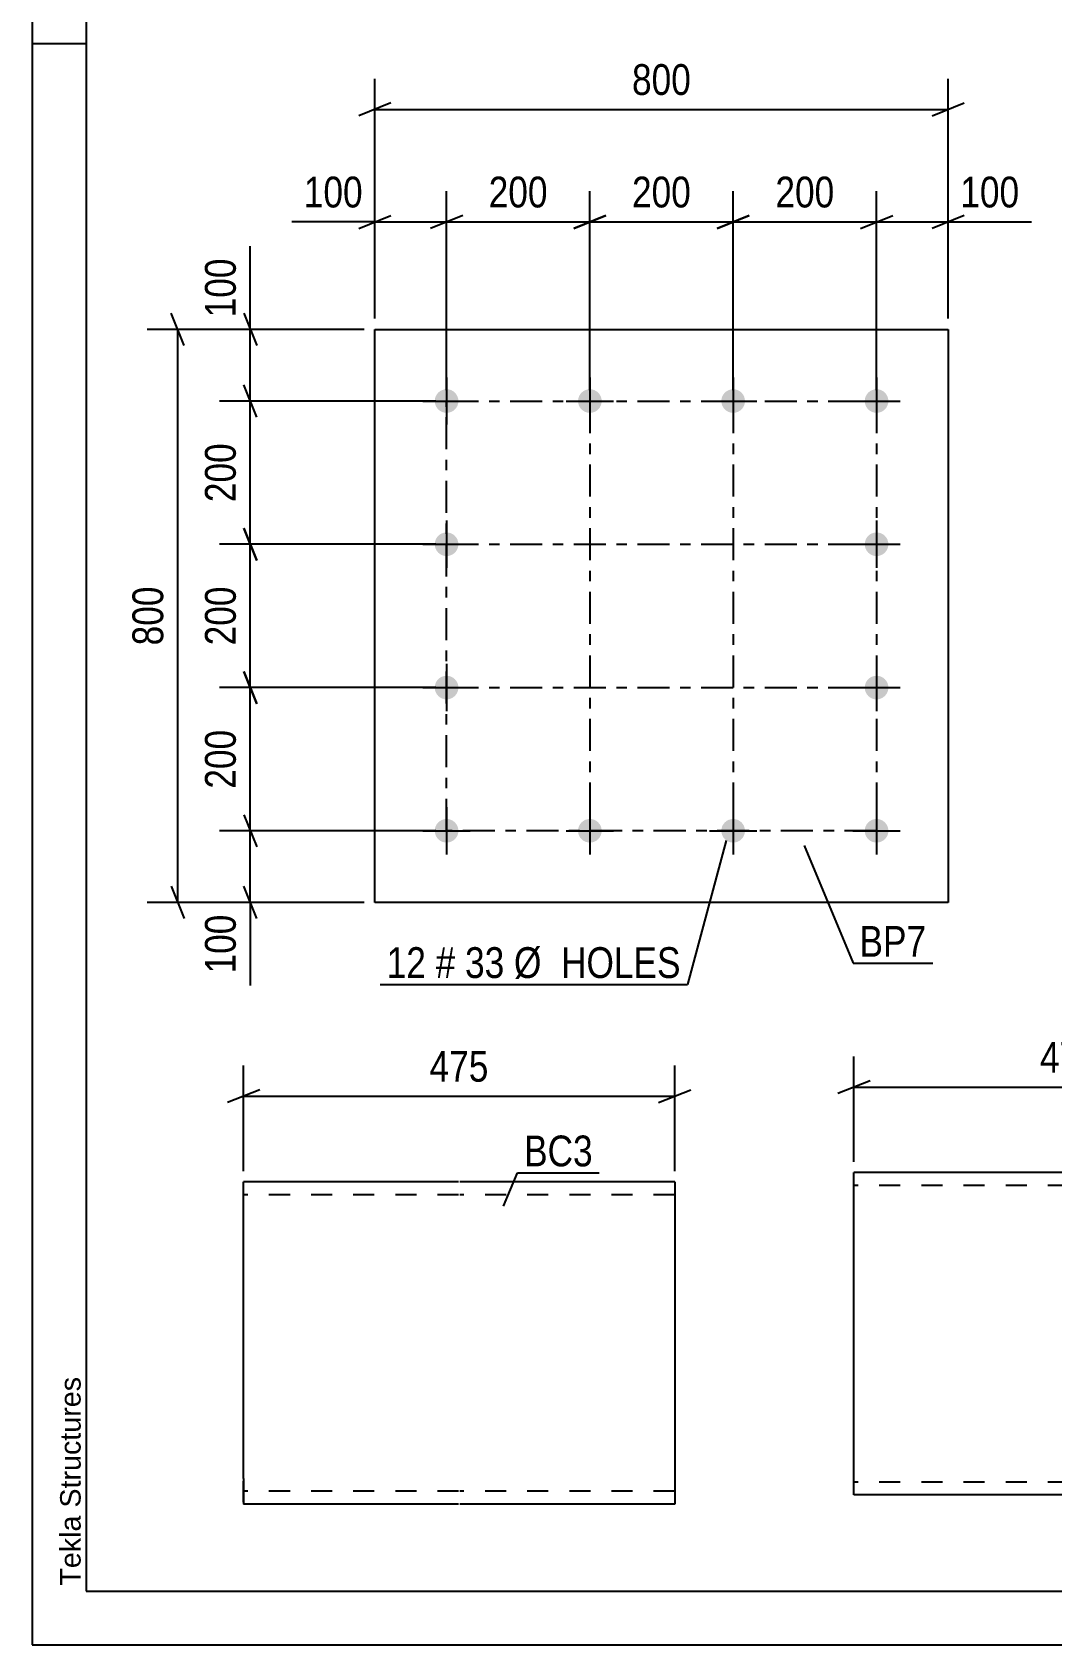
# Model space of a CAD drawing. Header units: millimetres. Extents: x 0 to 594, y 0 to 420.
# Drawn here: x 0 to 94.8, y 0 to 150.1 of the extents above; entities that cross this region are included whole.
import ezdxf

# ---------------------------------------------------------------- set-up
doc = ezdxf.new("R2010")
doc.units = ezdxf.units.MM
doc.linetypes.add('DXK_LINE_DOT2', pattern=[3.9198, 1.9599, -1.9599])
doc.linetypes.add('DXK_LINE_DOT3', pattern=[5.9187, 2.979, -0.9799, 0.9799, -0.9799])
doc.styles.add('Arial', font='arial.ttf', dxfattribs={"height": 0.2})
doc.styles.add('Arial Narrow', font='ARIALN.TTF', dxfattribs={"height": 0.2})

# ---------------------------------------------------------------- blocks, each defined once
blk = doc.blocks.new('Unknown-681868596-1134')
at = {"color": 5, "linetype": 'Continuous'}
for p, q in [((0, 420), (0, 0)), ((5, 415), (5, 5)), ((5, 149), (0, 149)), ((5, 5), (589, 5)), ((0, 0), (594, 0))]:
    blk.add_line(p, q, dxfattribs=at)
at = {"color": 174, "linetype": 'Continuous', "style": 'Arial'}
blk.add_text('Tekla Structures', height=1.9102, rotation=90, dxfattribs=at).set_placement((4.5, 5.5))
blk = doc.blocks.new('Part-681868596-5340 - 5339')
at = {"color": 2, "linetype": 'Continuous'}
for p, q in [((96.43, 43.94), (76.43, 43.94)), ((76.43, 16.34), (76.43, 43.94)), ((116.53, 43.94), (96.53, 43.94)), ((116.53, 43.94), (116.53, 43.75)), ((116.53, 43.75), (116.53, 13.94)), ((76.43, 13.94), (76.43, 16.34)), ((96.43, 13.94), (76.43, 13.94)), ((116.53, 13.94), (96.53, 13.94))]:
    blk.add_line(p, q, dxfattribs=at)
at = {"color": 7, "linetype": 'DXK_LINE_DOT2'}
for p, q in [((96.43, 42.74), (76.43, 42.74)), ((116.53, 42.74), (96.53, 42.74)), ((76.43, 14.12), (76.43, 16.34)), ((76.43, 15.14), (76.43, 15.23)), ((96.43, 15.14), (76.43, 15.14)), ((116.53, 15.14), (96.53, 15.14)), ((116.53, 15.14), (116.53, 15.23))]:
    blk.add_line(p, q, dxfattribs=at)
blk = doc.blocks.new('Part-681868596-5348 - 5347')
at = {"color": 2, "linetype": 'Continuous'}
for p, q in [((39.66, 43.08), (19.66, 43.08)), ((19.66, 15.48), (19.66, 43.08)), ((59.76, 43.08), (39.76, 43.08)), ((59.76, 43.08), (59.76, 42.9)), ((59.76, 42.9), (59.76, 13.08)), ((19.66, 15.48), (19.66, 13.08)), ((39.66, 13.08), (19.66, 13.08)), ((59.76, 13.08), (39.76, 13.08))]:
    blk.add_line(p, q, dxfattribs=at)
at = {"color": 7, "linetype": 'DXK_LINE_DOT2'}
for p, q in [((39.66, 41.88), (19.66, 41.88)), ((59.76, 41.88), (39.76, 41.88)), ((19.66, 13.26), (19.66, 15.48)), ((19.66, 14.28), (19.66, 14.37)), ((39.66, 14.28), (19.66, 14.28)), ((59.76, 14.28), (39.76, 14.28)), ((59.76, 14.28), (59.76, 14.37))]:
    blk.add_line(p, q, dxfattribs=at)
blk = doc.blocks.new('Part-681868596-5372 - 5371')
at = {"color": 2, "linetype": 'Continuous'}
for p, q in [((31.87, 69.09), (31.87, 122.43)), ((31.87, 122.43), (85.2, 122.43)), ((85.2, 122.43), (85.2, 69.09)), ((85.2, 69.09), (31.87, 69.09))]:
    blk.add_line(p, q, dxfattribs=at)
blk = doc.blocks.new('Bolt-681868596-5373 - 5371')
at = {"linetype": 'Continuous'}
for points in [[(38.54, 116.86, -1), (38.54, 114.66, -1)], [(51.87, 116.86, -1), (51.87, 114.66, -1)], [(65.2, 116.86, -1), (65.2, 114.66, -1)], [(78.54, 116.86, -1), (78.54, 114.66, -1)], [(38.54, 103.53, -1), (38.54, 101.33, -1)], [(78.54, 103.53, -1), (78.54, 101.33, -1)], [(38.54, 90.19, -1), (38.54, 87.99, -1)], [(78.54, 90.19, -1), (78.54, 87.99, -1)], [(38.54, 76.86, -1), (38.54, 74.66, -1)], [(51.87, 76.86, -1), (51.87, 74.66, -1)], [(65.2, 76.86, -1), (65.2, 74.66, -1)], [(78.54, 76.86, -1), (78.54, 74.66, -1)]]:
    blk.add_hatch(color=1, dxfattribs=at).paths.add_polyline_path(points)
at = {"color": 1, "linetype": 'Continuous'}
for p, q in [((38.54, 117.96), (38.54, 113.56)), ((51.87, 117.96), (51.87, 113.56)), ((65.2, 117.96), (65.2, 113.56)), ((78.54, 117.96), (78.54, 113.56)), ((36.34, 115.76), (40.74, 115.76)), ((49.67, 115.76), (54.07, 115.76)), ((63, 115.76), (67.4, 115.76)), ((76.34, 115.76), (80.74, 115.76)), ((38.54, 104.63), (38.54, 100.23)), ((78.54, 104.63), (78.54, 100.23)), ((36.34, 102.43), (40.74, 102.43)), ((76.34, 102.43), (80.74, 102.43)), ((38.54, 91.29), (38.54, 86.89)), ((78.54, 91.29), (78.54, 86.89)), ((36.34, 89.09), (40.74, 89.09)), ((76.34, 89.09), (80.74, 89.09)), ((38.54, 77.96), (38.54, 73.56)), ((51.87, 77.96), (51.87, 73.56)), ((65.2, 77.96), (65.2, 73.56)), ((78.54, 77.96), (78.54, 73.56)), ((36.34, 75.76), (40.74, 75.76)), ((49.67, 75.76), (54.07, 75.76)), ((63, 75.76), (67.4, 75.76)), ((76.34, 75.76), (80.74, 75.76))]:
    blk.add_line(p, q, dxfattribs=at)
blk = doc.blocks.new('Rectangle-681868596-6851 - 5371')
at = {"color": 1, "linetype": 'DXK_LINE_DOT3'}
blk.add_lwpolyline([(38.54, 115.76), (78.54, 115.76), (78.54, 75.76), (38.54, 75.76), (38.54, 115.76)], close=True, dxfattribs=at)
blk = doc.blocks.new('Line-681868596-6861 - 5371')
at = {"color": 1, "linetype": 'DXK_LINE_DOT3'}
blk.add_line((51.87, 115.76), (51.87, 75.76), dxfattribs=at)
blk = doc.blocks.new('Line-681868596-6868 - 5371')
at = {"color": 1, "linetype": 'DXK_LINE_DOT3'}
blk.add_line((65.2, 115.76), (65.2, 75.76), dxfattribs=at)
blk = doc.blocks.new('Line-681868596-6875 - 5371')
at = {"color": 1, "linetype": 'DXK_LINE_DOT3'}
blk.add_line((38.54, 102.43), (78.54, 102.43), dxfattribs=at)
blk = doc.blocks.new('Line-681868596-6882 - 5371')
at = {"color": 1, "linetype": 'DXK_LINE_DOT3'}
blk.add_line((38.54, 89.09), (78.54, 89.09), dxfattribs=at)
blk = doc.blocks.new('StraightDimension-681868596-5533 - 5339')
at = {"color": 7, "linetype": 'Continuous'}
for p, q in [((76.43, 44.94), (76.43, 54.75)), ((116.53, 44.94), (116.53, 54.75)), ((77.93, 52.5), (74.93, 51.3)), ((76.43, 51.9), (116.53, 51.9)), ((115.03, 51.3), (118.03, 52.5))]:
    blk.add_line(p, q, dxfattribs=at)
at = {"color": 0}
blk.add_wipeout([(99.82, 52.65), (99.82, 56.85), (93.14, 56.85), (93.14, 52.65)], dxfattribs=at)
at = {"color": 3, "style": 'Arial Narrow'}
blk.add_text('475', height=2.863, dxfattribs=at).set_placement((93.74, 53.25))
blk = doc.blocks.new('StraightDimension-681868596-5611 - 5347')
at = {"color": 7, "linetype": 'Continuous'}
for p, q in [((19.66, 44.08), (19.66, 53.91)), ((59.76, 44.08), (59.76, 53.91)), ((21.16, 51.66), (18.16, 50.46)), ((19.66, 51.06), (59.76, 51.06)), ((58.26, 50.46), (61.26, 51.66))]:
    blk.add_line(p, q, dxfattribs=at)
at = {"color": 0}
blk.add_wipeout([(43.05, 51.81), (43.05, 56.01), (36.36, 56.01), (36.36, 51.81)], dxfattribs=at)
at = {"color": 3, "style": 'Arial Narrow'}
blk.add_text('475', height=2.863, dxfattribs=at).set_placement((36.96, 52.41))
blk = doc.blocks.new('StraightDimension-681868596-5675 - 5371')
at = {"color": 7, "linetype": 'Continuous'}
for p, q in [((31.87, 123.43), (31.87, 145.75)), ((85.2, 123.43), (85.2, 145.75)), ((33.37, 143.5), (30.37, 142.3)), ((31.87, 142.9), (85.2, 142.9)), ((83.7, 142.3), (86.7, 143.5))]:
    blk.add_line(p, q, dxfattribs=at)
at = {"color": 0}
blk.add_wipeout([(61.88, 143.65), (61.88, 147.85), (55.19, 147.85), (55.19, 143.65)], dxfattribs=at)
at = {"color": 3, "style": 'Arial Narrow'}
blk.add_text('800', height=2.863, dxfattribs=at).set_placement((55.79, 144.25))
blk = doc.blocks.new('StraightDimension-681868596-5631 - 5371')
at = {"color": 7, "linetype": 'Continuous'}
for p, q in [((19.68, 123.93), (20.88, 120.93)), ((30.87, 122.43), (17.43, 122.43)), ((20.28, 115.76), (20.28, 122.43)), ((20.88, 114.26), (19.68, 117.26)), ((37.54, 115.76), (17.43, 115.76))]:
    blk.add_line(p, q, dxfattribs=at)
at = {"color": 0}
blk.add_wipeout([(19.53, 129.63), (15.33, 129.63), (15.33, 122.95), (19.53, 122.95)], dxfattribs=at)
at = {"color": 7, "linetype": 'Continuous'}
blk.add_line((20.28, 122.43), (20.28, 130.16), dxfattribs=at)
blk.add_line((20.28, 122.43), (20.28, 130.16), dxfattribs=at)
at = {"color": 3, "style": 'Arial Narrow'}
blk.add_text('100', height=2.863, rotation=90.0002, dxfattribs=at).set_placement((18.93, 123.55))
blk = doc.blocks.new('StraightDimension-681868596-5635 - 5371')
at = {"color": 7, "linetype": 'Continuous'}
for p, q in [((19.68, 77.26), (20.88, 74.26)), ((37.54, 75.76), (17.43, 75.76)), ((20.28, 69.09), (20.28, 75.76)), ((20.88, 67.59), (19.68, 70.59)), ((30.87, 69.09), (17.43, 69.09))]:
    blk.add_line(p, q, dxfattribs=at)
at = {"color": 0}
blk.add_wipeout([(19.53, 68.57), (15.33, 68.57), (15.33, 61.88), (19.53, 61.88)], dxfattribs=at)
at = {"color": 7, "linetype": 'Continuous'}
blk.add_line((20.28, 69.09), (20.28, 61.36), dxfattribs=at)
blk.add_line((20.28, 69.09), (20.28, 61.36), dxfattribs=at)
at = {"color": 3, "style": 'Arial Narrow'}
blk.add_text('100', height=2.863, rotation=90.0002, dxfattribs=at).set_placement((18.93, 62.48))
blk = doc.blocks.new('StraightDimension-681868596-12156 - 5371')
at = {"color": 7, "linetype": 'Continuous'}
for p, q in [((65.2, 116.76), (65.2, 135.28)), ((78.54, 116.76), (78.54, 135.28)), ((66.7, 133.03), (63.7, 131.83)), ((65.2, 132.43), (78.54, 132.43)), ((77.04, 131.83), (80.04, 133.03))]:
    blk.add_line(p, q, dxfattribs=at)
at = {"color": 0}
blk.add_wipeout([(75.21, 133.18), (75.21, 137.38), (68.53, 137.38), (68.53, 133.18)], dxfattribs=at)
at = {"color": 3, "style": 'Arial Narrow'}
blk.add_text('200', height=2.863, dxfattribs=at).set_placement((69.13, 133.78))
blk = doc.blocks.new('StraightDimension-681868596-5651 - 5371')
at = {"color": 7, "linetype": 'Continuous'}
for p, q in [((14.13, 120.93), (12.93, 123.93)), ((30.87, 122.43), (10.68, 122.43)), ((13.53, 69.09), (13.53, 122.43)), ((12.93, 70.59), (14.13, 67.59)), ((30.87, 69.09), (10.68, 69.09))]:
    blk.add_line(p, q, dxfattribs=at)
at = {"color": 0}
blk.add_wipeout([(12.78, 99.1), (8.58, 99.1), (8.58, 92.42), (12.78, 92.42)], dxfattribs=at)
at = {"color": 3, "style": 'Arial Narrow'}
blk.add_text('800', height=2.863, rotation=90.0002, dxfattribs=at).set_placement((12.18, 93.02))
blk = doc.blocks.new('StraightDimension-681868596-5655 - 5371')
at = {"color": 7, "linetype": 'Continuous'}
for p, q in [((78.54, 116.76), (78.54, 135.28)), ((85.2, 123.43), (85.2, 135.28)), ((77.04, 131.83), (80.04, 133.03)), ((78.54, 132.43), (85.2, 132.43)), ((86.7, 133.03), (83.7, 131.83))]:
    blk.add_line(p, q, dxfattribs=at)
at = {"color": 0}
blk.add_wipeout([(92.41, 133.18), (92.41, 137.38), (85.73, 137.38), (85.73, 133.18)], dxfattribs=at)
at = {"color": 7, "linetype": 'Continuous'}
blk.add_line((85.2, 132.43), (92.94, 132.43), dxfattribs=at)
blk.add_line((85.2, 132.43), (92.94, 132.43), dxfattribs=at)
at = {"color": 3, "style": 'Arial Narrow'}
blk.add_text('100', height=2.863, dxfattribs=at).set_placement((86.33, 133.78))
blk = doc.blocks.new('StraightDimension-681868596-12148 - 5371')
at = {"color": 7, "linetype": 'Continuous'}
for p, q in [((20.88, 100.93), (19.68, 103.93)), ((37.54, 102.43), (17.43, 102.43)), ((20.28, 89.09), (20.28, 102.43)), ((19.68, 90.59), (20.88, 87.59)), ((37.54, 89.09), (17.43, 89.09))]:
    blk.add_line(p, q, dxfattribs=at)
at = {"color": 0}
blk.add_wipeout([(19.53, 99.1), (15.33, 99.1), (15.33, 92.42), (19.53, 92.42)], dxfattribs=at)
at = {"color": 3, "style": 'Arial Narrow'}
blk.add_text('200', height=2.863, rotation=90.0002, dxfattribs=at).set_placement((18.93, 93.02))
blk = doc.blocks.new('StraightDimension-681868596-5659 - 5371')
at = {"color": 7, "linetype": 'Continuous'}
for p, q in [((31.87, 123.43), (31.87, 135.28)), ((38.54, 116.76), (38.54, 135.28)), ((30.37, 131.83), (33.37, 133.03)), ((31.87, 132.43), (38.54, 132.43)), ((40.04, 133.03), (37.04, 131.83))]:
    blk.add_line(p, q, dxfattribs=at)
at = {"color": 0}
blk.add_wipeout([(31.34, 133.18), (31.34, 137.38), (24.66, 137.38), (24.66, 133.18)], dxfattribs=at)
at = {"color": 7, "linetype": 'Continuous'}
blk.add_line((31.87, 132.43), (24.14, 132.43), dxfattribs=at)
blk.add_line((31.87, 132.43), (24.14, 132.43), dxfattribs=at)
at = {"color": 3, "style": 'Arial Narrow'}
blk.add_text('100', height=2.863, dxfattribs=at).set_placement((25.26, 133.78))
blk = doc.blocks.new('StraightDimension-681868596-12146 - 5371')
at = {"color": 7, "linetype": 'Continuous'}
for p, q in [((20.88, 87.59), (19.68, 90.59)), ((37.54, 89.09), (17.43, 89.09)), ((20.28, 75.76), (20.28, 89.09)), ((19.68, 77.26), (20.88, 74.26)), ((37.54, 75.76), (17.43, 75.76))]:
    blk.add_line(p, q, dxfattribs=at)
at = {"color": 0}
blk.add_wipeout([(19.53, 85.77), (15.33, 85.77), (15.33, 79.08), (19.53, 79.08)], dxfattribs=at)
at = {"color": 3, "style": 'Arial Narrow'}
blk.add_text('200', height=2.863, rotation=90.0002, dxfattribs=at).set_placement((18.93, 79.68))
blk = doc.blocks.new('StraightDimension-681868596-12150 - 5371')
at = {"color": 7, "linetype": 'Continuous'}
for p, q in [((20.88, 114.26), (19.68, 117.26)), ((37.54, 115.76), (17.43, 115.76)), ((20.28, 102.43), (20.28, 115.76)), ((19.68, 103.93), (20.88, 100.93)), ((37.54, 102.43), (17.43, 102.43))]:
    blk.add_line(p, q, dxfattribs=at)
at = {"color": 0}
blk.add_wipeout([(19.53, 112.43), (15.33, 112.43), (15.33, 105.75), (19.53, 105.75)], dxfattribs=at)
at = {"color": 3, "style": 'Arial Narrow'}
blk.add_text('200', height=2.863, rotation=90.0002, dxfattribs=at).set_placement((18.93, 106.35))
blk = doc.blocks.new('StraightDimension-681868596-12152 - 5371')
at = {"color": 7, "linetype": 'Continuous'}
for p, q in [((38.54, 116.76), (38.54, 135.28)), ((51.87, 116.76), (51.87, 135.28)), ((40.04, 133.03), (37.04, 131.83)), ((38.54, 132.43), (51.87, 132.43)), ((50.37, 131.83), (53.37, 133.03))]:
    blk.add_line(p, q, dxfattribs=at)
at = {"color": 0}
blk.add_wipeout([(48.55, 133.18), (48.55, 137.38), (41.86, 137.38), (41.86, 133.18)], dxfattribs=at)
at = {"color": 3, "style": 'Arial Narrow'}
blk.add_text('200', height=2.863, dxfattribs=at).set_placement((42.46, 133.78))
blk = doc.blocks.new('StraightDimension-681868596-12154 - 5371')
at = {"color": 7, "linetype": 'Continuous'}
for p, q in [((51.87, 116.76), (51.87, 135.28)), ((65.2, 116.76), (65.2, 135.28)), ((53.37, 133.03), (50.37, 131.83)), ((51.87, 132.43), (65.2, 132.43)), ((63.7, 131.83), (66.7, 133.03))]:
    blk.add_line(p, q, dxfattribs=at)
at = {"color": 0}
blk.add_wipeout([(61.88, 133.18), (61.88, 137.38), (55.19, 137.38), (55.19, 133.18)], dxfattribs=at)
at = {"color": 3, "style": 'Arial Narrow'}
blk.add_text('200', height=2.863, dxfattribs=at).set_placement((55.79, 133.78))
blk = doc.blocks.new('Mark-681868596-5921 - 5347')
at = {"color": 0}
blk.add_wipeout([(52.14, 44.53), (52.14, 47.53), (45.75, 47.53), (45.75, 44.53)], dxfattribs=at)
blk.add_wipeout([(52.14, 44.53), (52.14, 47.53), (45.75, 47.53), (45.75, 44.53)], dxfattribs=at)
at = {"color": 30, "linetype": 'Continuous'}
for p, q in [((43.85, 40.83), (45.15, 43.93)), ((45.15, 43.93), (52.74, 43.93))]:
    blk.add_line(p, q, dxfattribs=at)
at = {"color": 3, "style": 'Arial Narrow'}
blk.add_text('BC3', height=2.863, dxfattribs=at).set_placement((45.75, 44.53))
blk = doc.blocks.new('Mark-681868596-5933 - 5371')
at = {"color": 0}
for points in [[(36.63, 62.06), (36.63, 65.06), (32.97, 65.06), (32.97, 62.06)], [(39.36, 62.06), (39.36, 65.06), (37.53, 65.06), (37.53, 62.06)], [(43.91, 62.06), (43.91, 65.06), (40.26, 65.06), (40.26, 62.06)], [(60.34, 62.06), (60.34, 65.06), (44.81, 65.06), (44.81, 62.06)]]:
    blk.add_wipeout(points, dxfattribs=at)
for points in [[(36.63, 62.06), (36.63, 65.06), (32.97, 65.06), (32.97, 62.06)], [(39.36, 62.06), (39.36, 65.06), (37.53, 65.06), (37.53, 62.06)], [(43.91, 62.06), (43.91, 65.06), (40.26, 65.06), (40.26, 62.06)], [(60.34, 62.06), (60.34, 65.06), (44.81, 65.06), (44.81, 62.06)]]:
    blk.add_wipeout(points, dxfattribs=at)
at = {"color": 7, "linetype": 'Continuous'}
for p in [(64.56, 74.87), (32.37, 61.46)]:
    blk.add_line(p, (60.94, 61.46), dxfattribs=at)
at = {"color": 3, "style": 'Arial Narrow'}
for s, height, p in [('12', 2.863, (32.97, 62.06)), ('#', 2.86, (37.53, 62.06)), ('33', 2.863, (40.26, 62.06)), ('Ø  HOLES', 2.863, (44.81, 62.06))]:
    blk.add_text(s, height=height, dxfattribs=at).set_placement(p)
blk = doc.blocks.new('Mark-681868596-5930 - 5371')
at = {"color": 0}
blk.add_wipeout([(83.16, 64.03), (83.16, 67.03), (76.95, 67.03), (76.95, 64.03)], dxfattribs=at)
blk.add_wipeout([(83.16, 64.03), (83.16, 67.03), (76.95, 67.03), (76.95, 64.03)], dxfattribs=at)
at = {"color": 30, "linetype": 'Continuous'}
for p, q in [((71.81, 74.39), (76.35, 63.43)), ((76.35, 63.43), (83.76, 63.43))]:
    blk.add_line(p, q, dxfattribs=at)
at = {"color": 3, "style": 'Arial Narrow'}
blk.add_text('BP7', height=2.863, dxfattribs=at).set_placement((76.95, 64.03))

msp = doc.modelspace()

# ---------------------------------------------------------------- block references
for name in ['Unknown-681868596-1134', 'Part-681868596-5372 - 5371', 'Bolt-681868596-5373 - 5371', 'Rectangle-681868596-6851 - 5371', 'Line-681868596-6861 - 5371', 'Line-681868596-6868 - 5371', 'Line-681868596-6875 - 5371', 'Line-681868596-6882 - 5371', 'Part-681868596-5340 - 5339', 'Part-681868596-5348 - 5347']:
    msp.add_blockref(name, (0, 0))

# ---------------------------------------------------------------- next in the draw order: block references
for name in ['StraightDimension-681868596-5675 - 5371', 'StraightDimension-681868596-5635 - 5371', 'Mark-681868596-5930 - 5371', 'StraightDimension-681868596-5611 - 5347', 'StraightDimension-681868596-5533 - 5339']:
    msp.add_blockref(name, (0, 0))

# ---------------------------------------------------------------- next in the draw order: block references
for name in ['StraightDimension-681868596-12156 - 5371', 'StraightDimension-681868596-5631 - 5371', 'Mark-681868596-5921 - 5347']:
    msp.add_blockref(name, (0, 0))

# ---------------------------------------------------------------- next in the draw order: block references
for name in ['StraightDimension-681868596-5655 - 5371', 'StraightDimension-681868596-5651 - 5371']:
    msp.add_blockref(name, (0, 0))

# ---------------------------------------------------------------- next in the draw order: block references
for name in ['StraightDimension-681868596-5659 - 5371', 'StraightDimension-681868596-12148 - 5371']:
    msp.add_blockref(name, (0, 0))

# ---------------------------------------------------------------- next in the draw order: block references
for name in ['StraightDimension-681868596-12150 - 5371', 'StraightDimension-681868596-12146 - 5371']:
    msp.add_blockref(name, (0, 0))

# ---------------------------------------------------------------- next in the draw order: block references
for name in ['StraightDimension-681868596-12152 - 5371', 'Mark-681868596-5933 - 5371']:
    msp.add_blockref(name, (0, 0))

# ---------------------------------------------------------------- next in the draw order: block references
msp.add_blockref('StraightDimension-681868596-12154 - 5371', (0, 0))

doc.saveas('drawing.dxf')
